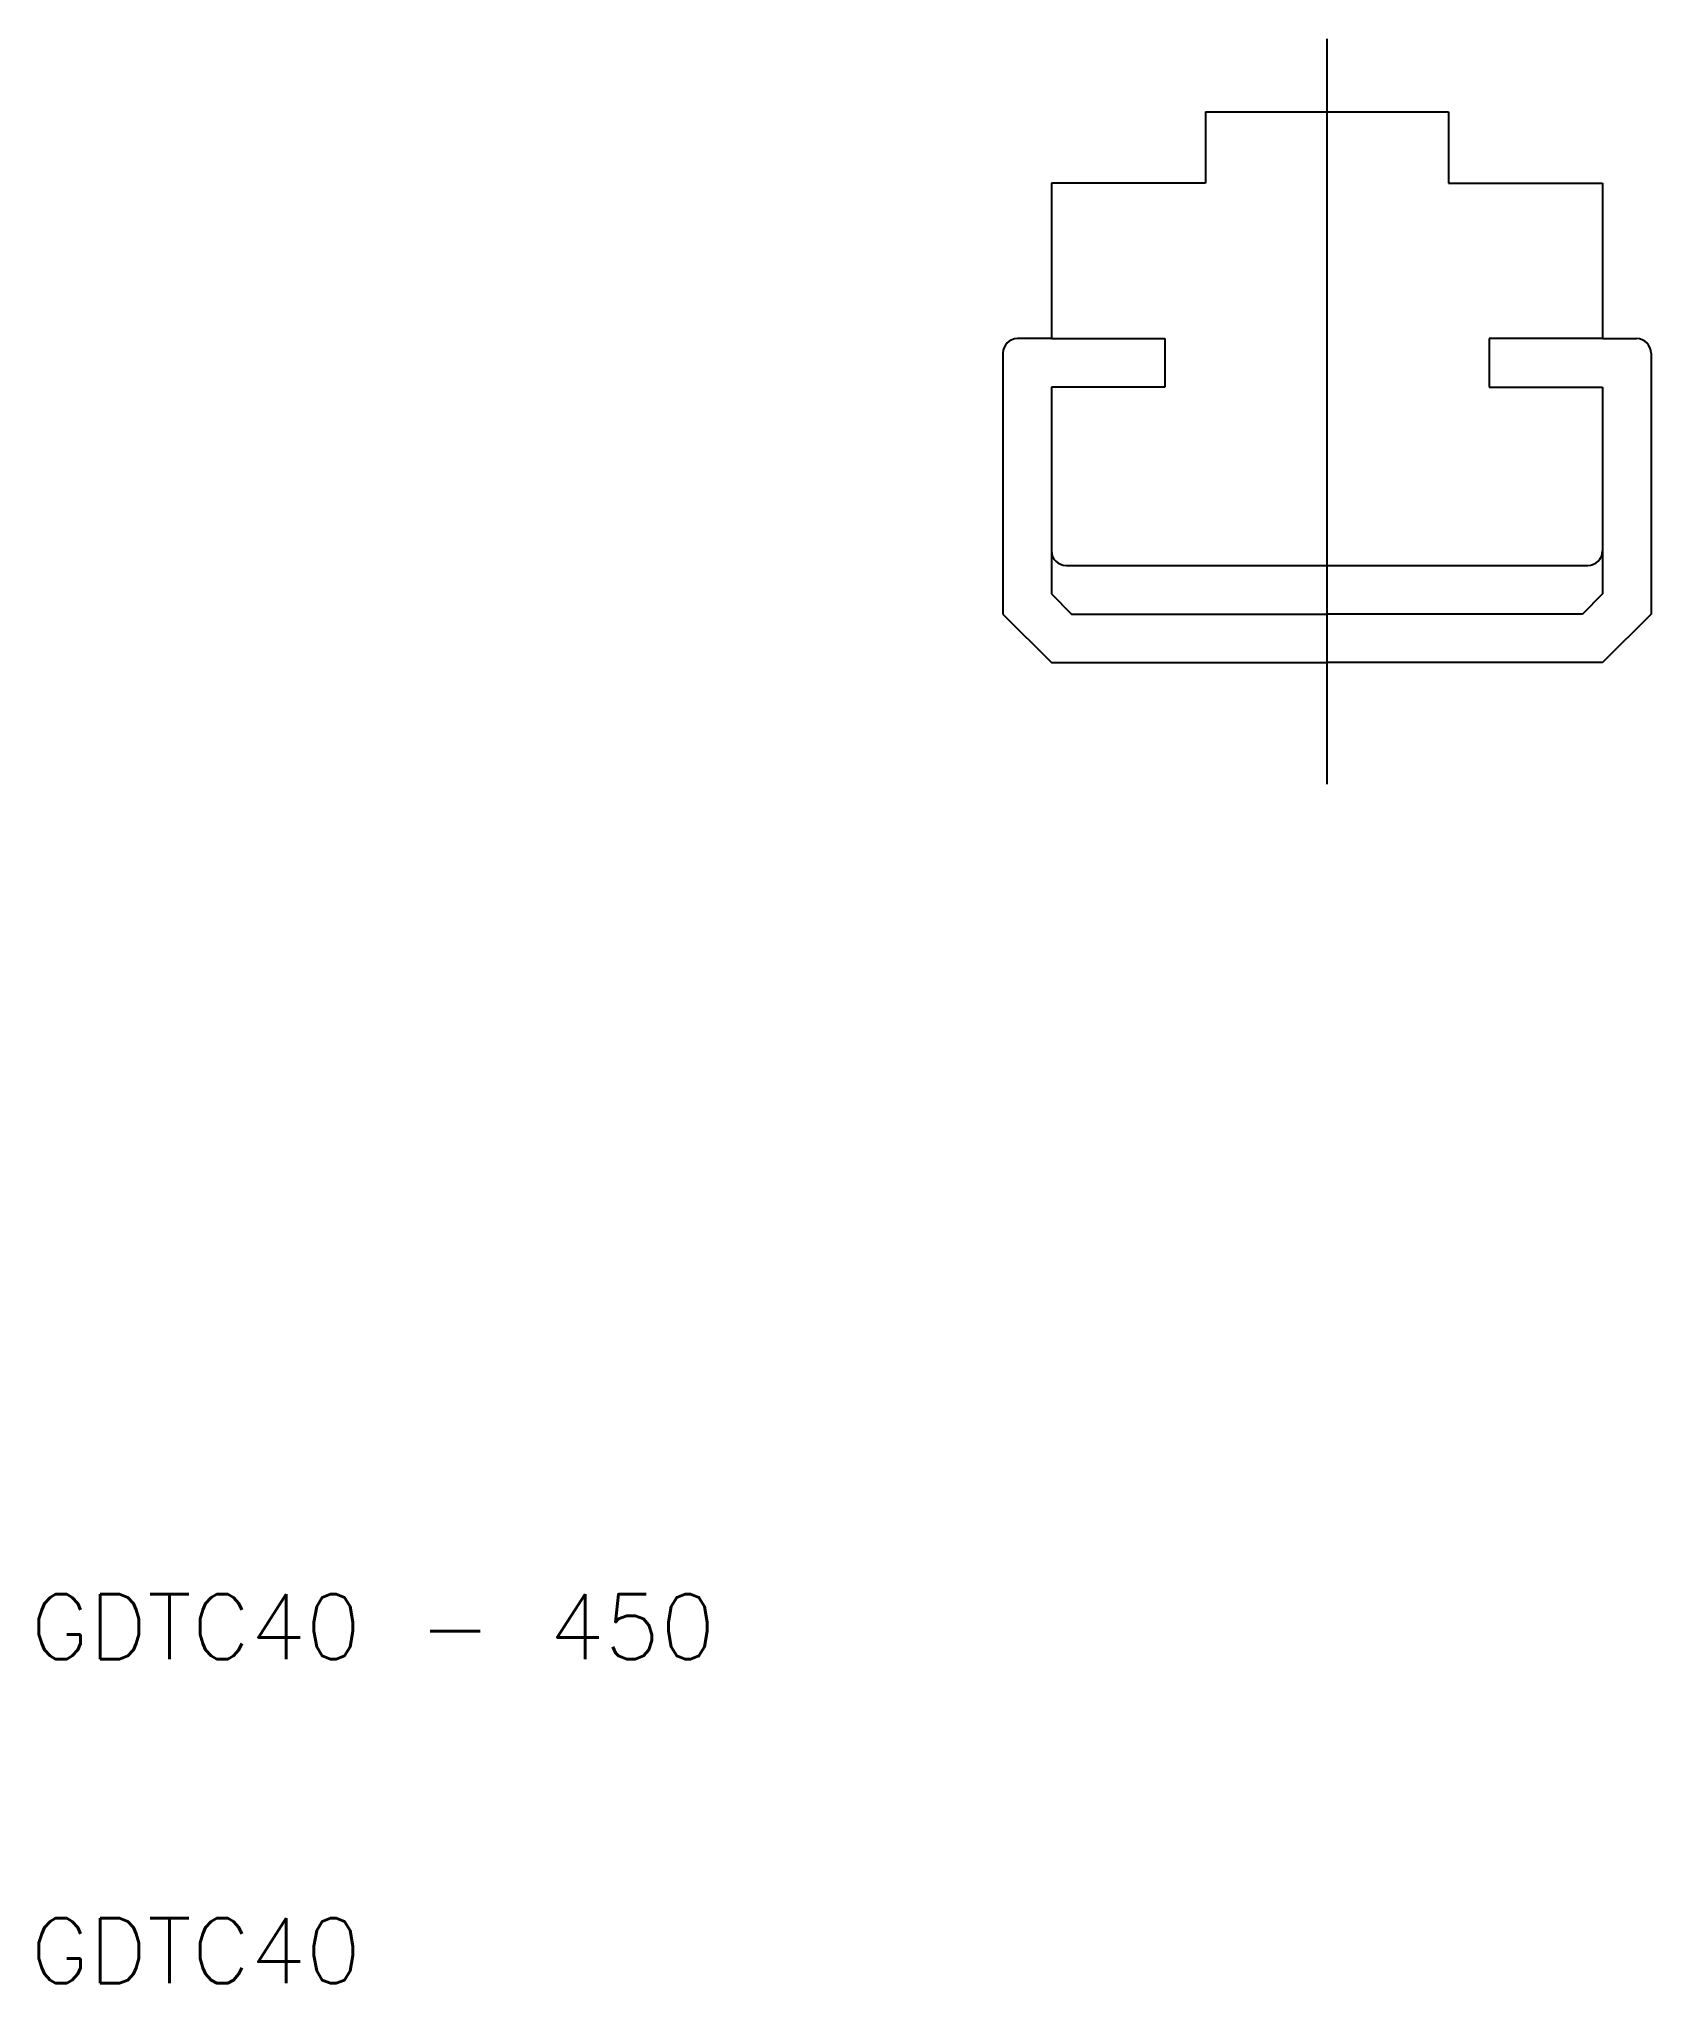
# Model space of a CAD drawing. Extents: x 10.3 to 60, y 10 to 70.
import ezdxf

# ---------------------------------------------------------------- set-up
doc = ezdxf.new("R2010")
doc.units = 0
doc.linetypes.add('CENTER', pattern=[50.8, 31.75, -6.35, 6.35, -6.35])
doc.layers.get('0').update_dxf_attribs({"linetype": 'CONTINUOUS'})
doc.layers.add('CENTER', color=1, linetype='CENTER')
doc.styles.get("Standard").update_dxf_attribs({"font": 'txt.shx'})

msp = doc.modelspace()

# ---------------------------------------------------------------- linework, layer by layer
at = {"color": 7, "linetype": 'CONTINUOUS'}
for p, q in [((46.25, 67.75), (53.75, 67.75)), ((46.25, 67.75), (46.25, 65.55)), ((53.75, 67.75), (53.75, 65.55)), ((46.25, 65.55), (41.5, 65.55)), ((41.5, 65.55), (41.5, 60.75)), ((53.75, 65.55), (58.5, 65.55)), ((58.5, 65.55), (58.5, 60.75)), ((41.5, 60.75), (40.45, 60.75)), ((41.5, 60.75), (45, 60.75)), ((45, 60.75), (45, 59.25)), ((58.5, 60.75), (55, 60.75)), ((55, 60.75), (55, 59.25)), ((58.5, 60.75), (59.55, 60.75)), ((40, 60.3), (40, 52.25)), ((60, 60.3), (60, 52.25)), ((45, 59.25), (41.5, 59.25)), ((41.5, 59.25), (41.5, 54.2)), ((55, 59.25), (58.5, 59.25)), ((58.5, 59.25), (58.5, 54.2)), ((41.5, 54.2), (41.5, 52.871)), ((58.5, 54.2), (58.5, 52.871)), ((41.95, 53.75), (58.05, 53.75)), ((41.5, 52.871), (42.121, 52.25)), ((58.5, 52.871), (57.879, 52.25)), ((40, 52.25), (41.5, 50.75)), ((42.121, 52.25), (50, 52.25)), ((57.879, 52.25), (50, 52.25)), ((60, 52.25), (58.5, 50.75)), ((41.5, 50.75), (50, 50.75)), ((58.5, 50.75), (50, 50.75)), ((58.5, 50.75), (55, 50.75))]:
    msp.add_line(p, q, dxfattribs=at)
for centre, start, end in [((40.45, 60.3), 90, 180), ((59.55, 60.3), 0, 90), ((41.95, 54.2), 180, 270), ((58.05, 54.2), 270, 0)]:
    msp.add_arc(centre, 0.45, start, end, dxfattribs=at)
at = {"layer": 'CENTER', "color": 1, "linetype": 'CENTER'}
msp.add_line((50, 70), (50, 47), dxfattribs=at)

# ---------------------------------------------------------------- texts
at = {"color": 7, "linetype": 'CONTINUOUS'}
for s, p in [('GDTC40 - 450', (10, 20)), ('GDTC40', (10, 10))]:
    msp.add_text(s, height=2, dxfattribs=at).set_placement(p)

doc.saveas('drawing.dxf')
